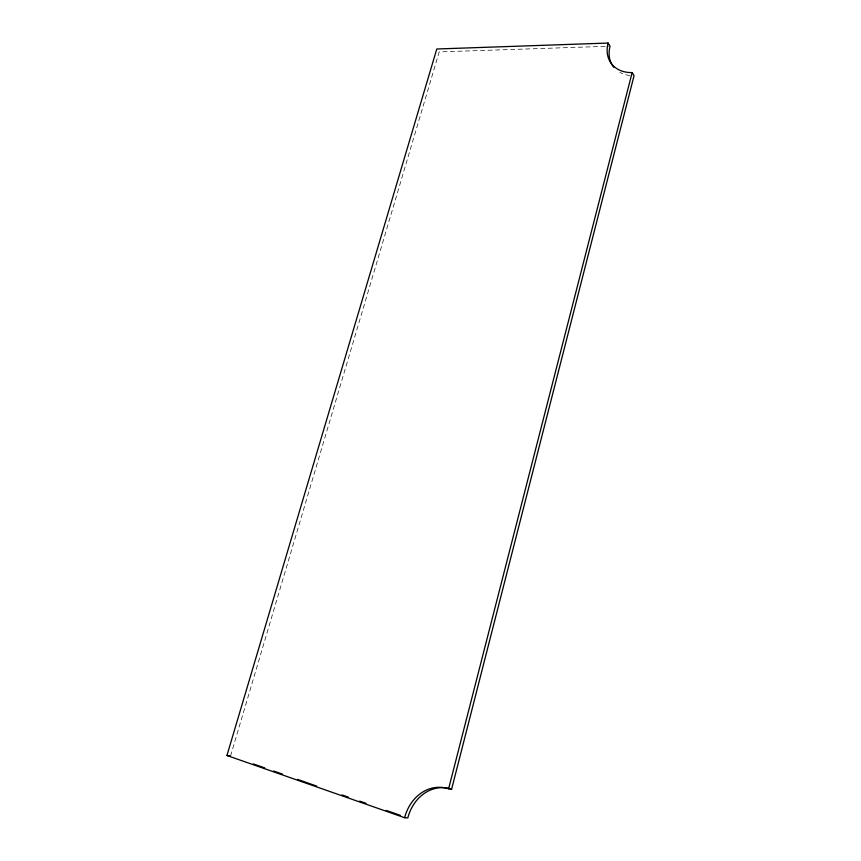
<?xml version="1.0" encoding="UTF-8"?>
<svg xmlns="http://www.w3.org/2000/svg" width="861" height="861" viewBox="0 0 861 861"><rect width="100%" height="100%" fill="white"/><g stroke="black" fill="none" stroke-linecap="round" stroke-linejoin="round"><path stroke-width="0.65" stroke-dasharray="4.3 3.23" d="M230.544 755.958L439.196 51.897L608.738 46.246M629.94 75.51A36.011 26.971 -35.9 0 1 619.877 72.399"/><path stroke-width="1.29" d="M404.616 817.702A42.684 35.699 -87.7 0 1 448.603 788.794L632.146 72.582A36.151 27.025 -35.9 0 1 608.103 43.05L436.785 49.002L226.938 755.484L404.616 817.702L407.802 817.95A42.49 35.581 -87.9 0 1 451.616 789.171L634.062 75.693L632.146 72.582M448.603 788.794L451.616 789.171M226.938 755.484L230.544 755.958M253.338 763.922L264.725 767.915M273.594 771.015L282.451 774.114M297.648 779.42L316.644 786.071M341.957 794.929L348.296 797.135M359.683 801.128L366.011 803.335M386.277 810.427L400.204 815.292M608.103 43.05L610.072 46.203A36.011 26.971 -35.9 0 0 613.742 67.244"/></g></svg>
